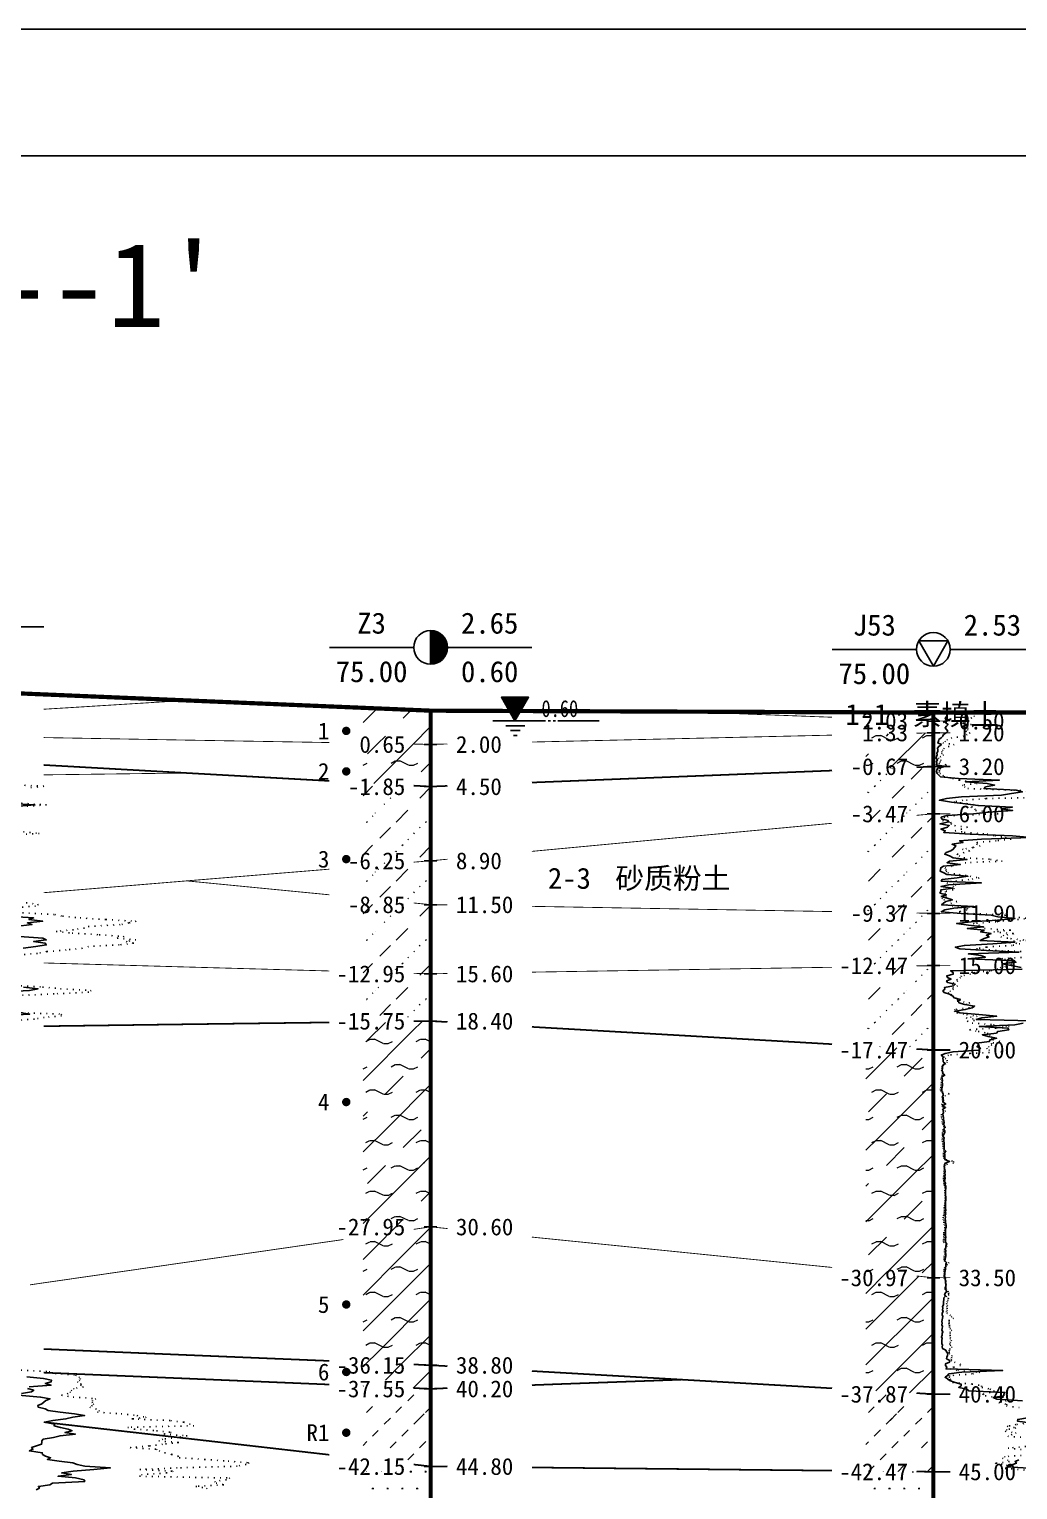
# Model space of a CAD drawing. Extents: x -37 to 3540, y -1485 to 297.
# Drawn here: x 285.5 to 402.7, y 123.8 to 297 of the extents above; entities that cross this region are included whole.
import ezdxf
from ezdxf.enums import TextEntityAlignment as Align

# ---------------------------------------------------------------- set-up
doc = ezdxf.new("R2010")
doc.units = 0
doc.linetypes.add('DOT', pattern=[6.35, 0, -6.35])
doc.layers.get('0').update_dxf_attribs({"linetype": 'CONTINUOUS'})
for name, color, linetype in [('CURVE', 200, 'CONTINUOUS'), ('FRAME', 7, 'CONTINUOUS'), ('HOLE', 41, 'CONTINUOUS'), ('SAMPLE', 1, 'CONTINUOUS'), ('STRATUM', 241, 'CONTINUOUS')]:
    doc.layers.add(name, color=color, linetype=linetype)
doc.layers.add('HATCH', color=7, linetype='CONTINUOUS', lineweight=13)
doc.styles.add('ST', font='')
doc.styles.get('ST').set_extended_font_data('SimSun')
pattern_1 = [(45, (0, 0), (-4.24264, 4.24264), [10, 0]), (45, (1.061, -3.182), (-2.12132, 6.36396), [3, -3])]
pattern_2 = [(45, (0, 0), (-4.24264, 4.24264), [10, 0]), (45, (1.061, -3.182), (-2.12132, 6.36396), [3, -3]), (26.565, (1.0741, -0.2536), (5.999823, 5.999812), [0.567, -12.849]), (0, (0.507, -0.2536), (0, 6), [0.567, -5.433]), (26.565, (-1.5813, 0), (5.999823, 5.999812), [0.567, -12.849]), (0, (-1.074, 0.2536), (0, 6), [0.567, -5.433]), (153.435, (0.5071, -0.2536), (-5.999818, -5e-06), [1.134, -12.2826]), (26.565, (4.0741, 2.7464), (5.999823, 5.999812), [0.567, -12.849]), (0, (3.507, 2.7464), (0, 6), [0.567, -5.433]), (26.565, (1.4187, 3), (5.999823, 5.999812), [0.567, -12.849]), (0, (1.926, 3.2536), (0, 6), [0.567, -5.433]), (153.435, (3.5071, 2.7464), (-5.999818, -5e-06), [1.134, -12.2826])]
pattern_3 = [(45, (0, 0), (-7e-07, 6.99998), [1.97196, -7.92754]), (45, (2.813, 2.829), (-7e-07, 6.99998), [1.99367, -7.90583]), (45, (5.0675, 5.082), (-7e-07, 6.99998), [1.81361, -8.08588]), (26.56505, (0, 3.5), (7, 7), [0.0965, -15.55598]), (36.8699, (0.7, 4.2), (7, 7), [0.19775, -34.80225]), (315, (3.5, 6.976), (6.99998, 1e-06), [0.03305, -9.86644]), (26.56505, (3.5, 0), (7, 7), [0.14475, -15.50773]), (26.56505, (4.2, 0.7), (7, 7), [0.10528, -15.5472]), (90, (4.55, 1.05), (-7, -5e-07), [0.02877, -6.97123]), (26.56505, (4.9, 1.4), (7, 7), [0.09101, -31.21394]), (36.8699, (5.6, 2.1), (7, 7), [0.11069, -34.88931]), (45, (6.3, 2.8), (-2e-07, 6.99998), [0.10911, -9.79038]), (315, (6.914, 3.548), (6.99998, 1e-06), [0.03305, -9.86644]), (36.8699, (1.4, 4.9), (7, 7), [0.10224, -34.89776]), (53.1301, (2.1, 5.6), (13.9999998, 21), [0.13438, -34.86562]), (53.1301, (2.8, 6.3), (13.9999998, 21), [0.12625, -34.87375])]
pattern_4 = [(45, (0, 0), (-2.12132, 2.12132), [10, 0]), (26.565, (1.0741, -0.2536), (5.999823, 5.999812), [0.567, -12.849]), (0, (0.507, -0.2536), (0, 6), [0.567, -5.433]), (26.565, (-1.5813, 0), (5.999823, 5.999812), [0.567, -12.849]), (0, (-1.074, 0.2536), (0, 6), [0.567, -5.433]), (153.435, (0.5071, -0.2536), (-5.999818, -5e-06), [1.134, -12.2826]), (26.565, (4.0741, 2.7464), (5.999823, 5.999812), [0.567, -12.849]), (0, (3.507, 2.7464), (0, 6), [0.567, -5.433]), (26.565, (1.4187, 3), (5.999823, 5.999812), [0.567, -12.849]), (0, (1.926, 3.2536), (0, 6), [0.567, -5.433]), (153.435, (3.5071, 2.7464), (-5.999818, -5e-06), [1.134, -12.2826])]
pattern_5 = [(45, (0, 0), (-6e-07, 6.99998), [0.9473, -8.9522]), (45, (1.4, 1.4), (-6e-07, 6.99998), [0.9869, -8.9126]), (45, (2.8, 2.8), (-6e-07, 6.99998), [1.06018, -8.83931]), (45, (4.2, 4.2), (-6e-07, 6.99998), [0.94918, -8.95032]), (45, (5.6, 5.6), (-6e-07, 6.99998), [1.0365, -8.86299]), (45, (3.5, 0), (-6e-07, 6.99998), [1.01335, -8.88615]), (45, (4.9, 1.4), (-6e-07, 6.99998), [1.07896, -12.12037]), (45, (6.3, 2.8), (-6e-07, 6.99998), [0.99882, -8.90067]), (45, (0.7, 4.2), (-4e-07, 6.99998), [1.05533, -8.84416]), (45, (2.1, 5.6), (-4e-07, 6.99998), [1.0365, -8.86299])]
pattern_6 = [(82.875, (-0.8346, -1.206), (0.0003693, 10.0001764), [0.0893, -80.5337]), (143.13, (-0.7336, -1.2818), (-29.999964, 20.000054), [0.12627, -49.87373]), (172.875, (-0.5564, -1.304), (-70.0002457, 9.9996603), [0.17857, -80.44443]), (206.565, (-0.378, -1.2147), (-9.999705, -9.999687), [0.19954, -22.16046]), (243.435, (-0.2887, -1.0363), (9e-06, -9.999696), [0.19954, -22.16146]), (255.964, (-0.1994, -0.679), (-0.0002, -9.999501), [0.36813, -40.86287]), (255.964, (0.1106, 0.561), (-0.0002, -9.999501), [1.27838, -39.95262]), (255.964, (0.179, 0.835), (-0.0002, -9.999501), [0.28235, -40.94865]), (216.87, (0.3694, 1.0892), (-9.999982, -10.000018), [0.12627, -49.87373]), (243.435, (0.2683, 1.0135), (9e-06, -9.999696), [0.19954, -22.16146]), (206.565, (0.548, 1.1785), (-9.999705, -9.999687), [0.19954, -22.16046]), (172.875, (0.725, 1.1563), (-70.0002457, 9.9996603), [0.17857, -80.44443]), (143.13, (0.826, 1.0806), (-29.999964, 20.000054), [0.12627, -49.87373]), (82.875, (0.815, 0.992), (0.0003693, 10.0001764), [0.0893, -80.5337]), (0, (-0.33, 0.34), (0, 10), [0.89286, -9.10714]), (0, (0.025, 0), (1, 2), [0, -1.75]), (0, (0, 0.025), (1, 2), [0, -1.75]), (0, (0, 0), (1, 2), [0, -1.75]), (0, (-0.025, 0), (1, 2), [0, -1.75]), (0, (0, -0.025), (1, 2), [0, -1.75])]

# ---------------------------------------------------------------- blocks, each defined once
blk = doc.blocks.new('图头_剖面图A3')
at = {"style": 'ST'}
for s, height, p in [('工 程 地 质 剖 面 图', 10, (-15.09, 10.79)), ('比例尺：水平：1∶            垂直：1∶', 4.6, (-11.5, -5.76))]:
    blk.add_text(s, height=height, dxfattribs=at).set_placement(p, align=Align.MIDDLE_CENTER)
for tag, height, p in [('01_剖面号', 10, (64.41, 11.39)), ('02_横向比例', 4.6, (-18.82, -5.99)), ('03＿纵向比例', 4.6, (50.43, -5.28))]:
    blk.add_attdef(tag, text='', height=height, dxfattribs=at).set_placement(p, align=Align.MIDDLE_LEFT)
blk = doc.blocks.new('H_sam_hole')
blk.add_line((0, 2), (0, -2))
at = {"const_width": 2}
blk.add_lwpolyline([(0, -1, 0.414214), (1, 0, 0.414214), (0, 1, 1)], format="xyb", dxfattribs=at)
blk.add_circle((0, 0), 2)
blk = doc.blocks.new('H_cpt_hole')
for p, q in [((-1.73, 1), (1.73, 1)), ((0, -2), (-1.73, 1)), ((1.73, 1), (0, -2))]:
    blk.add_line(p, q)
blk.add_circle((0, 0), 2)
blk = doc.blocks.new('SampleSoilUndisturbed')
at = {"const_width": 0.5}
blk.add_lwpolyline([(-0.25, 0, 1), (0.25, 0, 1)], format="xyb", close=True, dxfattribs=at)
blk = doc.blocks.new('Gwl')
blk.add_lwpolyline([(0, 0, 0, 3.22, 0), (0, 2.79, 3.22, 3.22, 0)], format="xyseb")
blk.add_lwpolyline([(0, 0), (1.61, 2.79), (-1.61, 2.79)], close=True)
for points in [[(-2.63, 0), (3.61, 0)], [(3.93, 0), (4.21, 0)], [(4.53, 0), (4.8, 0)], [(5.09, 0), (9.99, 0)], [(-1.09, -0.61), (1.16, -0.61)], [(-0.54, -1.14), (0.61, -1.14)], [(-0.19, -1.74), (0.26, -1.74)]]:
    blk.add_lwpolyline(points)
at = {"style": 'ST', "width": 0.8}
blk.add_attdef('*GWL', (3.14, 0.45), '', height=2, dxfattribs=at)

msp = doc.modelspace()

# ---------------------------------------------------------------- hatches: boundary and pattern name
at = {"layer": 'HATCH'}
h = msp.add_hatch(dxfattribs=at)
h.set_pattern_fill('FZNT', color=32, style=0)
h.set_pattern_definition(pattern_1)
h.paths.add_polyline_path([(333.11, 216.21), (325.11, 216.55), (325.11, 212.35), (333.11, 212.21)])
h.paths.add_polyline_path([(323.9, 210.72), (330.6, 210.72), (330.6, 213.66), (323.9, 213.66)], flags=9)
h = msp.add_hatch(dxfattribs=at)
h.set_pattern_fill('YNFNT', color=251, style=0)
h.set_pattern_definition(pattern_2)
h.paths.add_polyline_path([(392.71, 213.58), (384.71, 213.4), (384.71, 209.26), (392.71, 209.58)])
h.paths.add_polyline_path([(382.07, 208.09), (390.2, 208.09), (390.2, 211.03), (382.07, 211.03)], flags=9)
h.paths.add_polyline_path([(383.5, 212.09), (390.2, 212.09), (390.2, 215.03), (383.5, 215.03)], flags=9)
h = msp.add_hatch(dxfattribs=at)
h.set_pattern_fill('YNFNT', color=251, style=0)
h.set_pattern_definition(pattern_2)
h.paths.add_polyline_path([(333.11, 212.21), (325.11, 212.35), (325.11, 207.66), (333.11, 207.21)])
h.paths.add_polyline_path([(322.47, 205.72), (330.6, 205.72), (330.6, 208.66), (322.47, 208.66)], flags=9)
h.paths.add_polyline_path([(323.9, 210.72), (330.6, 210.72), (330.6, 213.66), (323.9, 213.66)], flags=9)
h = msp.add_hatch(dxfattribs=at)
h.set_pattern_fill('SZFT', color=52, style=0)
h.set_pattern_definition(pattern_3)
h.paths.add_polyline_path([(392.71, 209.58), (384.71, 209.26), (384.71, 203.24), (392.71, 203.98)])
h.paths.add_polyline_path([(382.07, 202.49), (390.2, 202.49), (390.2, 205.43), (382.07, 205.43)], flags=9)
h.paths.add_polyline_path([(382.07, 208.09), (390.2, 208.09), (390.2, 211.03), (382.07, 211.03)], flags=9)
h = msp.add_hatch(dxfattribs=at)
h.set_pattern_fill('SZFT', color=52, style=0)
h.set_pattern_definition(pattern_3)
h.paths.add_polyline_path([(333.11, 207.21), (325.11, 207.66), (325.11, 197.75), (333.11, 198.41)])
h.paths.add_polyline_path([(322.47, 196.92), (330.6, 196.92), (330.6, 199.86), (322.47, 199.86)], flags=9)
h.paths.add_polyline_path([(322.47, 205.72), (330.6, 205.72), (330.6, 208.66), (322.47, 208.66)], flags=9)
h = msp.add_hatch(dxfattribs=at)
h.set_pattern_fill('SZFT', color=52, style=0)
h.set_pattern_definition(pattern_3)
h.paths.add_polyline_path([(392.71, 203.98), (384.71, 203.24), (384.71, 192.32), (392.71, 192.18)])
h.paths.add_polyline_path([(382.07, 190.69), (390.2, 190.69), (390.2, 193.63), (382.07, 193.63)], flags=9)
h.paths.add_polyline_path([(382.07, 202.49), (390.2, 202.49), (390.2, 205.43), (382.07, 205.43)], flags=9)
h = msp.add_hatch(dxfattribs=at)
h.set_pattern_fill('SZFT', color=52, style=0)
h.set_pattern_definition(pattern_3)
h.paths.add_polyline_path([(333.11, 198.41), (325.11, 197.75), (325.11, 193.99), (333.11, 193.21)])
h.paths.add_polyline_path([(322.47, 191.72), (330.6, 191.72), (330.6, 194.66), (322.47, 194.66)], flags=9)
h.paths.add_polyline_path([(322.47, 196.92), (330.6, 196.92), (330.6, 199.86), (322.47, 199.86)], flags=9)
h = msp.add_hatch(dxfattribs=at)
h.set_pattern_fill('SZFT', color=52, style=0)
h.set_pattern_definition(pattern_3)
h.paths.add_polyline_path([(333.11, 193.21), (325.11, 193.99), (325.11, 185.24), (333.11, 185.01)])
h.paths.add_polyline_path([(321.04, 183.52), (330.6, 183.52), (330.6, 186.46), (321.04, 186.46)], flags=9)
h.paths.add_polyline_path([(322.47, 191.72), (330.6, 191.72), (330.6, 194.66), (322.47, 194.66)], flags=9)
h = msp.add_hatch(dxfattribs=at)
h.set_pattern_fill('SZFT', color=52, style=0)
h.set_pattern_definition(pattern_3)
h.paths.add_polyline_path([(392.71, 192.18), (384.71, 192.32), (384.71, 185.85), (392.71, 185.98)])
h.paths.add_polyline_path([(380.64, 184.5), (390.19, 184.5), (390.19, 187.41), (380.64, 187.41)], flags=9)
h.paths.add_polyline_path([(382.07, 190.69), (390.2, 190.69), (390.2, 193.63), (382.07, 193.63)], flags=9)
h = msp.add_hatch(dxfattribs=at)
h.set_pattern_fill('SZFT', color=52, style=0)
h.set_pattern_definition(pattern_3)
h.paths.add_polyline_path([(392.71, 185.98), (384.71, 185.85), (384.71, 176.44), (392.71, 175.98)])
h.paths.add_polyline_path([(380.64, 174.5), (390.19, 174.5), (390.19, 177.41), (380.64, 177.41)], flags=9)
h.paths.add_polyline_path([(380.64, 184.5), (390.19, 184.5), (390.19, 187.41), (380.64, 187.41)], flags=9)
h = msp.add_hatch(dxfattribs=at)
h.set_pattern_fill('SZFT', color=52, style=0)
h.set_pattern_definition(pattern_3)
h.paths.add_polyline_path([(333.11, 185.01), (325.11, 185.24), (325.11, 179.31), (333.11, 179.41)])
h.paths.add_polyline_path([(321.04, 177.93), (330.59, 177.93), (330.59, 180.84), (321.04, 180.84)], flags=9)
h.paths.add_polyline_path([(321.04, 183.52), (330.6, 183.52), (330.6, 186.46), (321.04, 186.46)], flags=9)
h = msp.add_hatch(dxfattribs=at)
h.set_pattern_fill('YNFNT', color=251, style=0)
h.set_pattern_definition(pattern_2)
h.paths.add_polyline_path([(333.11, 179.41), (325.11, 179.31), (325.11, 153.85), (333.11, 155.01)])
h.paths.add_polyline_path([(321.04, 153.52), (330.6, 153.52), (330.6, 156.46), (321.04, 156.46)], flags=9)
h.paths.add_polyline_path([(321.04, 177.93), (330.59, 177.93), (330.59, 180.84), (321.04, 180.84)], flags=9)
h = msp.add_hatch(dxfattribs=at)
h.set_pattern_fill('YNFNT', color=251, style=0)
h.set_pattern_definition(pattern_2)
h.paths.add_polyline_path([(392.71, 175.98), (384.71, 176.44), (384.71, 149.79), (392.71, 148.98)])
h.paths.add_polyline_path([(380.64, 147.49), (390.2, 147.49), (390.2, 150.43), (380.64, 150.43)], flags=9)
h.paths.add_polyline_path([(380.64, 174.5), (390.19, 174.5), (390.19, 177.41), (380.64, 177.41)], flags=9)
h = msp.add_hatch(dxfattribs=at)
h.set_pattern_fill('YNNT', color=251, style=0)
h.set_pattern_definition(pattern_4)
h.paths.add_polyline_path([(333.11, 155.01), (325.11, 153.85), (325.11, 138.95), (333.11, 138.61)])
h.paths.add_polyline_path([(321.04, 137.12), (330.6, 137.12), (330.6, 140.06), (321.04, 140.06)], flags=9)
h.paths.add_polyline_path([(321.04, 153.52), (330.6, 153.52), (330.6, 156.46), (321.04, 156.46)], flags=9)
h = msp.add_hatch(dxfattribs=at)
h.set_pattern_fill('YNNT', color=251, style=0)
h.set_pattern_definition(pattern_4)
h.paths.add_polyline_path([(392.71, 148.98), (384.71, 149.79), (384.71, 135.64), (392.71, 135.18)])
h.paths.add_polyline_path([(380.64, 133.69), (390.2, 133.69), (390.2, 136.63), (380.64, 136.63)], flags=9)
h.paths.add_polyline_path([(380.64, 147.49), (390.2, 147.49), (390.2, 150.43), (380.64, 150.43)], flags=9)
h = msp.add_hatch(dxfattribs=at)
h.set_pattern_fill('FZNT', color=32, style=0)
h.set_pattern_definition(pattern_1)
h.paths.add_polyline_path([(333.11, 138.61), (325.11, 138.95), (325.11, 136.15), (333.11, 135.81)])
h.paths.add_polyline_path([(321.04, 134.32), (330.6, 134.32), (330.6, 137.26), (321.04, 137.26)], flags=9)
h.paths.add_polyline_path([(321.04, 137.12), (330.6, 137.12), (330.6, 140.06), (321.04, 140.06)], flags=9)
h = msp.add_hatch(dxfattribs=at)
h.set_pattern_fill('NZFT', color=52, style=0)
h.set_pattern_definition(pattern_5)
h.paths.add_polyline_path([(333.11, 135.81), (325.11, 136.15), (325.11, 127.53), (333.11, 126.61)])
h.paths.add_polyline_path([(321.04, 125.13), (330.59, 125.13), (330.59, 128.04), (321.04, 128.04)], flags=9)
h.paths.add_polyline_path([(321.04, 134.32), (330.6, 134.32), (330.6, 137.26), (321.04, 137.26)], flags=9)
h = msp.add_hatch(dxfattribs=at)
h.set_pattern_fill('NZFT', color=52, style=0)
h.set_pattern_definition(pattern_5)
h.paths.add_polyline_path([(392.71, 135.18), (384.71, 135.64), (384.71, 126.07), (392.71, 125.98)])
h.paths.add_polyline_path([(380.64, 124.5), (390.19, 124.5), (390.19, 127.4), (380.64, 127.4)], flags=9)
h.paths.add_polyline_path([(380.64, 133.69), (390.2, 133.69), (390.2, 136.63), (380.64, 136.63)], flags=9)
h = msp.add_hatch(dxfattribs=at)
h.set_pattern_fill('FS', color=142, style=0)
h.set_pattern_definition(pattern_6)
h.paths.add_polyline_path([(333.11, 126.61), (325.11, 127.53), (325.11, 110.58), (333.11, 110.21)])
h.paths.add_polyline_path([(321.04, 108.72), (330.6, 108.72), (330.6, 111.66), (321.04, 111.66)], flags=9)
h.paths.add_polyline_path([(321.04, 125.13), (330.59, 125.13), (330.59, 128.04), (321.04, 128.04)], flags=9)
h = msp.add_hatch(dxfattribs=at)
h.set_pattern_fill('FS', color=142, style=0)
h.set_pattern_definition(pattern_6)
h.paths.add_polyline_path([(392.71, 125.98), (384.71, 126.07), (384.71, 106.9), (392.71, 106.38)])
h.paths.add_polyline_path([(380.64, 104.9), (390.19, 104.9), (390.19, 107.8), (380.64, 107.8)], flags=9)
h.paths.add_polyline_path([(380.64, 124.5), (390.19, 124.5), (390.19, 127.4), (380.64, 127.4)], flags=9)

# ---------------------------------------------------------------- linework, layer by layer
at = {"layer": 'CURVE', "color": 30, "linetype": 'Continuous'}
for points in [[(394.38, 215.58), (394.12, 215.38), (394.17, 215.18), (394.32, 214.98), (394.13, 214.78), (394.45, 214.58), (394.27, 214.38), (394.09, 214.18), (394.28, 213.98), (394.44, 213.78), (394.22, 213.58), (393.92, 213.38), (393.84, 213.18), (393.65, 212.98), (393.36, 212.78), (393.33, 212.58), (393.23, 212.38), (393.66, 212.18), (393.35, 211.98), (393.2, 211.78), (393.24, 211.58), (393.22, 211.38), (393.11, 211.18), (393.15, 210.98), (393.07, 210.78), (393.05, 210.58), (393.19, 210.38), (393.07, 210.18), (393.14, 209.98), (393.1, 209.78), (394.16, 209.58), (393.22, 209.38), (393.11, 209.18), (393.08, 208.98), (393.17, 208.78), (393.35, 208.58), (393.55, 208.38), (395.68, 208.18), (400.54, 207.98), (396.5, 207.78), (399.07, 207.58), (399.97, 207.38), (398.91, 207.18), (398.73, 206.98), (402.54, 206.78), (403.26, 206.58), (401.99, 206.38), (400.77, 206.18), (396.06, 205.98), (394.26, 205.78), (393.42, 205.58), (394.84, 205.38), (396.52, 205.18), (398, 204.98), (402.08, 204.78), (400.75, 204.58), (402.1, 204.38), (399.25, 204.18), (397.45, 203.98), (394.31, 203.78), (393.65, 203.58), (393.68, 203.38), (394.48, 203.18), (394.38, 202.98), (393.49, 202.78), (394.6, 202.58), (394.38, 202.38), (393.61, 202.18), (394.11, 201.98), (393.94, 201.78), (397.09, 201.58), (402.11, 201.38), (404.27, 201.18), (398.41, 200.98), (395.81, 200.78), (396.21, 200.58), (394.92, 200.38), (395.38, 200.18), (395.2, 199.98), (395.07, 199.78), (394.79, 199.58), (394.23, 199.38), (394.06, 199.18), (394.61, 198.98), (395.05, 198.78), (396.71, 198.58), (394.61, 198.38), (394.33, 198.18), (395.91, 197.98), (393.92, 197.78), (393.58, 197.58), (393.57, 197.38), (393.53, 197.18), (393.96, 196.98), (394.32, 196.78), (396.81, 196.58), (395.55, 196.38), (393.75, 196.18), (393.65, 195.98), (398.41, 195.78), (394.54, 195.58), (393.6, 195.38), (395.01, 195.18), (393.61, 194.98), (393.61, 194.78), (393.48, 194.58), (394.25, 194.38), (393.65, 194.18), (394.35, 193.98), (394.97, 193.78), (394.2, 193.58), (393.9, 193.38), (393.69, 193.18), (397.51, 192.98), (395.15, 192.78), (394.08, 192.58), (393.65, 192.38), (396.01, 192.18), (399.57, 191.98), (400.34, 191.78), (402.4, 191.58), (400.32, 191.38), (397.2, 191.18), (395.46, 190.98), (396.87, 190.78), (398.67, 190.58), (396.73, 190.38), (398.73, 190.18), (398.3, 189.98), (399.55, 189.78), (398.99, 189.58), (399.31, 189.38), (398.73, 189.18), (398.24, 188.98), (402.38, 188.78), (399.74, 188.58), (396.39, 188.38), (395.31, 188.18), (395.86, 187.98), (399.02, 187.78), (402.86, 187.58), (396.87, 187.38), (398.33, 187.18), (398.89, 186.98), (396.83, 186.78), (401.74, 186.58), (402.51, 186.38), (400.88, 186.18), (401.99, 185.98), (403.11, 185.78)], [(282.58, 205.24), (286.2, 205.04), (283.83, 204.84)], [(282.81, 191.84), (286.04, 191.64), (285.48, 191.44), (287.12, 191.24), (285.3, 191.04), (285.84, 190.84), (283.89, 190.64)], [(284.39, 189.44), (287.13, 189.24), (287.54, 189.04), (286.05, 188.84), (287.43, 188.64), (287.55, 188.44), (286.3, 188.24), (284.8, 188.04)], [(403.25, 185.58), (394.75, 185.38), (395.05, 185.18), (395.07, 184.98), (394.3, 184.78), (394.38, 184.58), (394.82, 184.38), (394.28, 184.18), (394.4, 183.98), (395.3, 183.78), (395.11, 183.58), (394.02, 183.38), (394.06, 183.18), (393.83, 182.98), (393.98, 182.78), (394.64, 182.58), (395.01, 182.38), (395.17, 182.18), (395.91, 181.98), (395.7, 181.78), (395.74, 181.58), (396.46, 181.38), (397.59, 181.18), (397.32, 180.98), (396.49, 180.78), (395.32, 180.58), (395.84, 180.38), (398.09, 180.18), (400.23, 179.98), (398.47, 179.78), (397.79, 179.58), (406.06, 179.38)], [(284.85, 183.44), (286.57, 183.24), (285.55, 183.04), (281.81, 182.84)], [(284.39, 180.44), (285.59, 180.24), (281.57, 180.04)], [(403.34, 179.18), (402.38, 178.98), (398.15, 178.78), (401.54, 178.58), (401.67, 178.38), (400.34, 178.18), (400.19, 177.98), (398.53, 177.78), (399.21, 177.58), (400.2, 177.38), (399.43, 177.18), (399.34, 176.98), (397.85, 176.78), (398.07, 176.58), (397.88, 176.38), (398.28, 176.18), (398.09, 175.98), (395.04, 175.78), (394.09, 175.58), (393.64, 175.38), (393.86, 175.18), (393.84, 174.98), (393.88, 174.78), (393.87, 174.58), (394.09, 174.38), (393.84, 174.18), (393.76, 173.98), (393.79, 173.78), (393.75, 173.58), (393.8, 173.38), (393.84, 173.18), (394.06, 172.98), (393.71, 172.78), (393.76, 172.58), (393.8, 172.38), (393.75, 172.18), (393.78, 171.98), (393.81, 171.78), (393.75, 171.58), (393.73, 171.38), (393.73, 171.18), (393.77, 170.98), (393.87, 170.78), (393.89, 170.58), (393.77, 170.38), (393.88, 170.18), (393.92, 169.98), (393.84, 169.78), (394.17, 169.58), (393.79, 169.38), (394.15, 169.18), (393.85, 168.98), (393.88, 168.78), (393.9, 168.58), (393.84, 168.38), (393.87, 168.18), (393.93, 167.98), (393.92, 167.78), (393.95, 167.58), (393.99, 167.38), (393.96, 167.18), (393.99, 166.98), (394.12, 166.78), (393.93, 166.58), (394.05, 166.38), (394.06, 166.18), (393.95, 165.98), (393.83, 165.78), (393.99, 165.58), (393.95, 165.38), (393.96, 165.18), (393.98, 164.98), (393.99, 164.78), (394.01, 164.58), (394.01, 164.38), (394.01, 164.18), (394.19, 163.98), (394.03, 163.78), (394.07, 163.58), (394.07, 163.38), (394.07, 163.18), (394.07, 162.98), (394.64, 162.78), (394.1, 162.58), (394.02, 162.38), (394.01, 162.18), (394.03, 161.98), (394.07, 161.78), (394.09, 161.58), (394.08, 161.38), (394.09, 161.18), (394.07, 160.98), (394.09, 160.78), (394.08, 160.58), (394.03, 160.38), (394.16, 160.18), (394.09, 159.98), (394.17, 159.78), (394.17, 159.58), (394.16, 159.38), (394.15, 159.18), (394.16, 158.98), (394.16, 158.78), (394.18, 158.58), (394.18, 158.38), (394.18, 158.18), (394.15, 157.98), (394.16, 157.78), (394.15, 157.58), (394.13, 157.38), (394.16, 157.18), (394.17, 156.98), (394.12, 156.78), (394.17, 156.58), (394.12, 156.38), (394.15, 156.18), (394.09, 155.98), (394.14, 155.78), (394.16, 155.58), (394.18, 155.38), (394.22, 155.18), (394.22, 154.98), (394.16, 154.78), (394.14, 154.58), (394.16, 154.38), (394.14, 154.18), (394.14, 153.98), (394.17, 153.78), (394.15, 153.58), (394.16, 153.38), (394.13, 153.18), (394.3, 152.98), (394.19, 152.78), (394.19, 152.58), (394.12, 152.38), (394.19, 152.18), (394.14, 151.98), (394.18, 151.78), (394.18, 151.58), (394.14, 151.38), (394.09, 151.18), (394.07, 150.98), (394.26, 150.78), (394.2, 150.58), (394.18, 150.38), (394.15, 150.18), (394.13, 149.98), (394.1, 149.78), (394.06, 149.58), (394.07, 149.38), (394.01, 149.18), (394.13, 148.98), (394.09, 148.78), (394.18, 148.58), (394.13, 148.38), (394.2, 148.18), (394.18, 147.98), (394.11, 147.78), (394.12, 147.58), (394.32, 147.38), (394.13, 147.18), (394.03, 146.98), (394.13, 146.78), (393.96, 146.58), (393.95, 146.38), (393.92, 146.18), (393.91, 145.98), (393.93, 145.78), (393.8, 145.58), (393.82, 145.38), (393.8, 145.18), (393.87, 144.98), (393.74, 144.78), (393.75, 144.58), (393.85, 144.38), (393.79, 144.18), (393.74, 143.98), (393.7, 143.78), (393.75, 143.58), (393.73, 143.38), (393.78, 143.18), (393.76, 142.98), (393.71, 142.78), (393.84, 142.58), (393.76, 142.38), (393.76, 142.18), (393.69, 141.98), (393.76, 141.78), (393.7, 141.58), (393.71, 141.38), (393.72, 141.18), (393.8, 140.98), (393.74, 140.78), (393.8, 140.58), (394.17, 140.38), (394.28, 140.18), (394.41, 139.98), (394.38, 139.78), (394.32, 139.58), (394.28, 139.38), (394.65, 139.18), (394.64, 138.98), (394.16, 138.78), (394.15, 138.58), (394.3, 138.38), (394.22, 138.18), (400.94, 137.98), (396.1, 137.78), (394.54, 137.58), (394.4, 137.38), (394.1, 137.18), (394.38, 136.98), (394.61, 136.78), (395.28, 136.58), (396, 136.38), (396.01, 136.18), (395.72, 135.98), (396.68, 135.78), (396.92, 135.58), (401.19, 135.38), (401.07, 135.18), (401.06, 134.98), (399.8, 134.78), (400.24, 134.58), (403.29, 134.38)], [(285.23, 137.24), (287.21, 137.04), (288.16, 136.84), (288.14, 136.64), (287.43, 136.44), (288.11, 136.24), (285.51, 136.04)], [(285.33, 135.84), (286.07, 135.64), (285.78, 135.44), (284.61, 135.24)], [(284.26, 135.04), (286.88, 134.84), (288, 134.64), (287.49, 134.44), (287.24, 134.24), (287.01, 134.04), (286.56, 133.84), (286.58, 133.64), (287.4, 133.44), (287.76, 133.24), (289.2, 133.04), (290.9, 132.84), (292.09, 132.64), (290.69, 132.44), (289.88, 132.24), (288.33, 132.04), (287.32, 131.84), (288.51, 131.64), (288.47, 131.44), (289.25, 131.24), (290.13, 131.04), (290.6, 130.84), (289.75, 130.64), (291, 130.44), (289.19, 130.24), (288.4, 130.04), (287.16, 129.84), (287.01, 129.64), (287.03, 129.44), (286.99, 129.24), (286.38, 129.04), (285.8, 128.84), (285.97, 128.64), (285.55, 128.44), (287.06, 128.24), (287.09, 128.04), (287.47, 127.84), (288.06, 127.64), (287.68, 127.44), (289.06, 127.24), (290.7, 127.04), (291.2, 126.84), (292.12, 126.64), (295.14, 126.44), (293.2, 126.24), (290.74, 126.04), (289.37, 125.84), (290.52, 125.64), (288.94, 125.44), (291, 125.24), (292.02, 125.04), (292.11, 124.84), (288.3, 124.64), (287.97, 124.44), (286.62, 124.24), (286.73, 124.04), (286.36, 123.84)], [(403.88, 132.38), (402.71, 132.18), (402.67, 131.98), (404.16, 131.78)], [(402.85, 127.38), (402.39, 127.18), (402.56, 126.98), (402, 126.78), (401.55, 126.58), (404.53, 126.38)]]:
    msp.add_lwpolyline(points, dxfattribs=at)
at = {"layer": 'CURVE', "color": 100, "linetype": 'DOT', "ltscale": 0.1}
for points in [[(397.6, 215.58), (397.26, 215.38), (396.81, 215.18), (396.2, 214.98), (396.42, 214.78), (397.16, 214.58), (397.41, 214.38), (396.78, 214.18), (396.82, 213.98), (396.57, 213.78), (397.06, 213.58), (396.71, 213.38), (396.33, 213.18), (394.9, 212.98), (394.37, 212.78), (394.16, 212.58), (393.82, 212.38), (395.18, 212.18), (394.57, 211.98), (393.98, 211.78), (393.87, 211.58), (393.71, 211.38), (393.69, 211.18), (393.9, 210.98), (393.59, 210.78), (393.31, 210.58), (393.61, 210.38), (393.55, 210.18), (393.37, 209.98), (394.28, 209.78), (393.77, 209.58), (393.55, 209.38), (393.45, 209.18), (393.38, 208.98), (393.48, 208.78), (393.84, 208.58), (393.97, 208.38), (394.99, 208.18), (395.77, 207.98), (396.92, 207.78), (397.92, 207.58), (396.15, 207.38), (396.41, 207.18), (396.79, 206.98), (402.24, 206.78), (407.71, 206.58)], [(283.5, 207.44), (287.27, 207.24), (285.21, 207.04)], [(284.59, 205.24), (287.56, 205.04), (284.67, 204.84)], [(407.16, 205.98), (398.93, 205.78), (396.21, 205.58), (395.16, 205.38), (396.69, 205.18), (398.08, 204.98), (397.14, 204.78), (397.63, 204.58), (397.71, 204.38), (399.54, 204.18), (400.39, 203.98), (395.18, 203.78), (394.05, 203.58), (393.8, 203.38), (393.8, 203.18), (394.73, 202.98), (394.8, 202.78), (395.22, 202.58), (396.74, 202.38), (396.07, 202.18), (395.29, 201.98), (396.38, 201.78), (399.08, 201.58), (399.99, 201.38), (401.23, 201.18), (401.92, 200.98), (400.16, 200.78), (397.91, 200.58), (397.84, 200.38), (398.26, 200.18), (397.38, 199.98), (396.15, 199.78), (397.04, 199.58), (396.35, 199.38), (395.51, 199.18), (395.77, 198.98), (396.33, 198.78), (399.48, 198.58), (400.88, 198.38), (396.56, 198.18), (395.79, 197.98), (394.86, 197.78), (394.1, 197.58), (394.2, 197.38), (394.22, 197.18), (394.42, 196.98), (395.77, 196.78), (397.06, 196.58), (398.13, 196.38), (396.93, 196.18), (394.86, 195.98), (394.32, 195.78), (395.37, 195.58), (395.05, 195.38), (395.18, 195.18), (395.04, 194.98), (394.14, 194.78), (394.13, 194.58), (394, 194.38), (394.28, 194.18), (393.71, 193.98), (393.94, 193.78), (395.51, 193.58), (394.87, 193.38), (394.2, 193.18), (395.61, 192.98), (396.76, 192.78), (396.69, 192.58), (395.76, 192.38), (396.75, 192.18), (401.27, 191.98), (401.38, 191.78), (404.25, 191.58), (401.78, 191.38), (400.13, 191.18), (397.44, 190.98), (398.07, 190.78), (398.62, 190.58), (398.77, 190.38), (401.88, 190.18), (399.86, 189.98), (402.25, 189.78), (401.06, 189.58), (400.7, 189.38), (401.86, 189.18), (403.78, 188.98), (401.04, 188.78), (402.98, 188.58), (402.06, 188.38), (398.97, 188.18), (397.84, 187.98), (400.08, 187.78), (405.31, 187.58)], [(284.83, 201.84), (286.72, 201.64), (282.22, 201.44)], [(285.18, 193.44), (286.61, 193.24), (286.27, 193.04), (283.58, 192.84)], [(284.73, 192.24), (288.55, 192.04), (289.48, 191.84), (291.55, 191.64), (294.62, 191.44), (298.2, 191.24), (297.32, 191.04), (296.31, 190.84), (292.62, 190.64), (292.06, 190.44), (290.77, 190.24), (288.72, 190.04), (290.61, 189.84), (293.83, 189.64), (296.77, 189.44), (295.95, 189.24), (298.17, 189.04), (297.02, 188.84), (297.91, 188.64), (296.19, 188.44), (292.56, 188.24), (291.83, 188.04), (289.91, 187.84), (287.6, 187.64), (286.5, 187.44), (284.37, 187.24)], [(403.88, 186.98), (400.42, 186.78), (402.39, 186.58), (401.66, 186.38), (401.95, 186.18), (401.99, 185.98), (400.72, 185.78), (400.36, 185.58), (399.44, 185.38), (397.65, 185.18), (397.13, 184.98), (396.06, 184.78), (395.92, 184.58), (395.51, 184.38), (395.6, 184.18), (395.15, 183.98), (394.92, 183.78), (395.59, 183.58), (395.02, 183.38), (395.09, 183.18), (394.74, 182.98), (394.47, 182.78), (394.82, 182.58), (395.01, 182.38), (395.41, 182.18), (395.56, 181.98), (395.55, 181.78), (397.02, 181.58), (396.61, 181.38), (397.39, 181.18), (396.98, 180.98), (395.3, 180.78), (395.18, 180.58), (395.51, 180.38), (396.65, 180.18), (397.92, 179.98), (396.61, 179.78), (398.3, 179.58), (396.7, 179.38), (397.29, 179.18), (399.83, 178.98), (401.71, 178.78), (400.1, 178.58), (396.98, 178.38), (398.03, 178.18), (399.08, 177.98), (399.38, 177.78), (399.54, 177.58), (399.6, 177.38), (399.76, 177.18), (400.6, 176.98), (399.61, 176.78), (399.65, 176.58), (399.31, 176.38), (399.03, 176.18), (399.27, 175.98), (400.82, 175.78), (397.05, 175.58), (394.51, 175.38), (394, 175.18), (394.1, 174.98), (394.33, 174.78), (394.35, 174.58), (394.2, 174.38), (393.91, 174.18), (393.81, 173.98), (393.75, 173.78), (393.64, 173.58), (393.83, 173.38), (393.84, 173.18), (393.78, 172.98), (393.72, 172.78), (393.57, 172.58), (393.75, 172.38), (393.68, 172.18), (393.62, 171.98), (393.64, 171.78), (393.59, 171.58), (393.57, 171.38), (393.53, 171.18), (393.76, 170.98), (394.59, 170.78), (394.15, 170.58), (393.87, 170.38), (393.85, 170.18), (393.76, 169.98), (393.9, 169.78), (393.75, 169.58), (393.71, 169.38), (393.92, 169.18), (393.77, 168.98), (394.14, 168.78), (393.9, 168.58), (393.69, 168.38), (393.67, 168.18), (393.64, 167.98), (393.79, 167.78), (393.75, 167.58), (393.81, 167.38), (393.79, 167.18), (393.96, 166.98), (394.02, 166.78), (393.88, 166.58), (393.9, 166.38), (393.82, 166.18), (393.7, 165.98), (393.97, 165.78), (393.78, 165.58), (393.75, 165.38), (393.78, 165.18), (393.82, 164.98), (393.84, 164.78), (393.84, 164.58), (393.89, 164.38), (393.96, 164.18), (394, 163.98), (393.9, 163.78), (393.91, 163.58), (393.94, 163.38), (393.9, 163.18), (394.15, 162.98), (395.12, 162.78), (395.1, 162.58), (394.11, 162.38), (394.03, 162.18), (394.02, 161.98), (393.99, 161.78), (393.94, 161.58), (393.98, 161.38), (393.98, 161.18), (393.95, 160.98), (393.91, 160.78), (393.94, 160.58), (393.98, 160.38), (393.94, 160.18), (394.02, 159.98), (394.07, 159.78), (394.14, 159.58), (394.08, 159.38), (394.08, 159.18), (394.1, 158.98), (394.11, 158.78), (394.1, 158.58), (394.12, 158.38), (394.12, 158.18), (394.1, 157.98), (394.1, 157.78), (394.06, 157.58), (394.01, 157.38), (394.03, 157.18), (394.02, 156.98), (394.02, 156.78), (394, 156.58), (393.94, 156.38), (393.87, 156.18), (393.86, 155.98), (393.94, 155.78), (393.94, 155.58), (394, 155.38), (394.1, 155.18), (394.07, 154.98), (394.1, 154.78), (394.07, 154.58), (393.95, 154.38), (393.94, 154.18), (393.94, 153.98), (394.03, 153.78), (393.95, 153.58), (393.9, 153.38), (393.9, 153.18), (394.17, 152.98), (394.3, 152.78), (394.22, 152.58), (394.06, 152.38), (394.02, 152.18), (394.02, 151.98), (394.12, 151.78), (394.01, 151.58), (393.98, 151.38), (393.99, 151.18), (394.01, 150.98), (394.56, 150.78), (394.33, 150.58), (394.24, 150.38), (394.08, 150.18), (393.98, 149.98), (393.98, 149.78), (394, 149.58), (393.99, 149.38), (394, 149.18), (393.98, 148.98), (394.11, 148.78), (394.15, 148.58), (394.18, 148.38), (394.23, 148.18), (394.2, 147.98), (394.2, 147.78), (394.24, 147.58), (394.42, 147.38), (394.5, 147.18), (394.57, 146.98), (394.22, 146.78), (394.49, 146.58), (394.43, 146.38), (394.38, 146.18), (394.27, 145.98), (394.37, 145.78), (394.29, 145.58), (394.34, 145.38), (394.34, 145.18), (394.26, 144.98), (394.29, 144.78), (394.69, 144.58), (394.81, 144.38), (395.11, 144.18), (394.59, 143.98), (394.58, 143.78), (394.56, 143.58), (394.62, 143.38), (394.61, 143.18), (394.65, 142.98), (394.89, 142.78), (394.69, 142.58), (394.71, 142.38), (394.69, 142.18), (394.74, 141.98), (394.67, 141.78), (394.86, 141.58), (394.73, 141.38), (394.65, 141.18), (394.7, 140.98), (394.92, 140.78), (394.68, 140.58), (394.61, 140.38), (394.57, 140.18), (394.59, 139.98), (394.93, 139.78), (394.89, 139.58), (394.84, 139.38), (394.83, 139.18), (395.21, 138.98), (395.88, 138.78), (395.94, 138.58), (395.09, 138.38), (394.69, 138.18), (395.6, 137.98), (398.2, 137.78), (397.32, 137.58), (394.63, 137.38), (394.59, 137.18), (394.71, 136.98), (394.82, 136.78), (394.99, 136.58), (397.3, 136.38), (398.4, 136.18), (398.46, 135.98), (399.42, 135.78), (399.94, 135.58), (399.44, 135.38), (398.55, 135.18), (398.86, 134.98), (400.05, 134.78), (401.57, 134.58), (401.36, 134.38), (400.46, 134.18), (401.41, 133.98), (401.37, 133.78), (402.89, 133.58)], [(283.83, 183.64), (287.1, 183.44), (289.23, 183.24), (292.86, 183.04), (292.59, 182.84), (288.48, 182.64), (284.16, 182.44)], [(283.15, 180.44), (289.31, 180.24), (289.36, 180.04), (287.31, 179.84), (286.13, 179.64), (283.16, 179.44)], [(284.56, 138.04), (287.89, 137.84), (288.61, 137.64), (291.02, 137.44), (291.4, 137.24), (291.62, 137.04), (291.53, 136.84), (291.25, 136.64), (291.63, 136.44), (291.62, 136.24), (291.95, 136.04), (290.84, 135.84), (290.56, 135.64), (290.43, 135.44), (290.13, 135.24), (289.35, 135.04), (290.72, 134.84), (293.41, 134.64), (293.04, 134.44), (292.97, 134.24), (293.17, 134.04), (293.01, 133.84), (292.7, 133.64), (293.39, 133.44), (293.84, 133.24), (293.61, 133.04), (296.41, 132.84), (298.3, 132.64), (299.4, 132.44), (297.7, 132.24), (302.28, 132.04), (303.85, 131.84), (304.51, 131.64), (305.04, 131.44), (297.2, 131.24), (297.98, 131.04), (300.63, 130.84), (302.37, 130.64), (301.48, 130.44), (304.24, 130.24), (303.17, 130.04), (301.38, 129.84), (300.87, 129.64), (303.26, 129.44), (301.34, 129.24), (299.74, 129.04), (297.5, 128.84), (300.62, 128.64), (300.91, 128.44), (301.58, 128.24), (302.41, 128.04), (303.18, 127.84), (303.31, 127.64), (306.32, 127.44), (309.1, 127.24), (311.58, 127.04), (311.23, 126.84), (310.18, 126.64), (303.08, 126.44), (298.65, 126.24), (302.6, 126.04), (301.81, 125.84), (298.91, 125.64), (298.6, 125.44), (309.32, 125.24), (308.9, 125.04), (307.52, 124.84), (307.67, 124.64), (308.59, 124.44), (305.28, 124.24), (306.54, 124.04), (306.76, 123.84)], [(404.16, 131.78), (402.52, 131.58), (401.47, 131.38), (402.48, 131.18), (401.46, 130.98), (401.24, 130.78), (402.53, 130.58), (402.04, 130.38), (401.52, 130.18), (405, 129.98)], [(403.66, 128.98), (401.57, 128.78), (403.39, 128.58)], [(403.87, 127.98), (401.22, 127.78), (400.91, 127.58), (401.48, 127.38), (401.73, 127.18), (400.03, 126.98), (401.47, 126.78), (401.37, 126.58), (401.21, 126.38), (403.51, 126.18)]]:
    msp.add_lwpolyline(points, dxfattribs=at)
at = {"layer": 'FRAME', "color": 245, "linetype": 'Continuous'}
msp.add_line((468.75, 297), (-37.39, 297), dxfattribs=at)
at = {"layer": 'FRAME', "linetype": 'Continuous'}
msp.add_line((448.75, 282), (-17.39, 282), dxfattribs=at)
at = {"layer": 'HOLE', "linetype": 'Continuous'}
for points in [[(277.25, 226.14), (287.25, 226.14)], [(331.11, 223.71), (321.11, 223.71)], [(335.11, 223.71), (345.11, 223.71)], [(390.71, 223.48), (380.71, 223.48)], [(394.71, 223.48), (404.71, 223.48)], [(391.96, 214.98), (393.46, 214.98)], [(391.96, 213.58), (393.46, 213.58)], [(332.36, 212.21), (333.86, 212.21)], [(391.96, 209.58), (393.46, 209.58)], [(332.36, 207.21), (333.86, 207.21)], [(391.96, 203.98), (393.46, 203.98)], [(332.36, 198.41), (333.86, 198.41)], [(332.36, 193.21), (333.86, 193.21)], [(391.96, 192.18), (393.46, 192.18)], [(391.96, 185.98), (393.46, 185.98)], [(332.36, 185.01), (333.86, 185.01)], [(332.36, 179.41), (333.86, 179.41)], [(391.96, 175.98), (393.46, 175.98)], [(332.36, 155.01), (333.86, 155.01)], [(391.96, 148.98), (393.46, 148.98)], [(332.36, 138.61), (333.86, 138.61)], [(332.36, 135.81), (333.86, 135.81)], [(391.96, 135.18), (393.46, 135.18)], [(332.36, 126.61), (333.86, 126.61)], [(391.96, 125.98), (393.46, 125.98)]]:
    msp.add_lwpolyline(points, dxfattribs=at)
at = {"layer": 'HOLE', "linetype": 'Continuous', "const_width": 0.5}
for points in [[(333.11, 216.21), (333.11, 66.21)], [(392.71, 215.98), (392.71, 67.28)]]:
    msp.add_lwpolyline(points, dxfattribs=at)
at = {"layer": 'STRATUM', "linetype": 'Continuous'}
for points, const_width in [([(39.29, 217.02), (76.56, 217.16), (125.94, 218.95), (175.4, 218.97), (224.59, 219.02), (275.25, 218.64), (333.11, 216.21), (390.71, 215.99)], 0.5), ([(287.25, 216.38), (289.72, 216.53), (304.18, 217.43)], 0.1), ([(362.91, 216.1), (377.81, 215.54), (380.71, 215.43)], 0.1), ([(390.71, 215.99), (392.71, 215.98), (404.71, 215.98)], 0.5), ([(390.71, 215.06), (392.71, 214.98), (394.71, 214.98)], 0.1), ([(287.25, 213.02), (304.18, 212.72), (321.11, 212.43)], 0.1), ([(345.11, 212.49), (362.91, 212.9), (380.71, 213.31)], 0.1), ([(390.71, 213.54), (392.71, 213.58), (394.71, 213.58)], 0.1), ([(331.11, 212.25), (333.11, 212.21), (335.11, 212.26)], 0.1), ([(287.25, 209.77), (304.18, 208.82), (321.11, 207.88)], 0.2), ([(390.71, 209.5), (392.71, 209.58), (394.71, 209.58)], 0.2), ([(287.25, 208.6), (289.72, 208.63), (304.18, 208.82)], 0.1), ([(345.11, 207.69), (362.91, 208.4), (380.71, 209.11)], 0.2), ([(331.11, 207.32), (333.11, 207.21), (335.11, 207.29)], 0.2), ([(345.11, 199.53), (362.91, 201.2), (380.71, 202.86)], 0.1), ([(390.71, 203.8), (392.71, 203.98), (394.71, 203.98)], 0.1), ([(287.25, 194.63), (304.18, 196.03), (321.11, 197.42)], 0.1), ([(331.11, 198.25), (333.11, 198.41), (335.11, 198.6)], 0.1), ([(304.18, 196.03), (318.64, 194.62), (321.11, 194.38)], 0.1), ([(331.11, 193.41), (333.11, 193.21), (335.11, 193.18)], 0.1), ([(345.11, 193.01), (362.91, 192.7), (380.71, 192.39)], 0.1), ([(390.71, 192.22), (392.71, 192.18), (394.71, 192.18)], 0.1), ([(287.25, 186.3), (304.18, 185.82), (321.11, 185.35)], 0.1), ([(345.11, 185.21), (362.91, 185.5), (380.71, 185.79)], 0.1), ([(390.71, 185.95), (392.71, 185.98), (394.71, 185.98)], 0.1), ([(331.11, 185.07), (333.11, 185.01), (335.11, 185.05)], 0.1), ([(287.25, 178.8), (304.18, 179.03), (321.11, 179.25)], 0.2), ([(331.11, 179.39), (333.11, 179.41), (335.11, 179.3)], 0.2), ([(345.11, 178.72), (362.91, 177.7), (380.71, 176.67)], 0.2), ([(390.71, 176.1), (392.71, 175.98), (394.71, 175.98)], 0.2), ([(331.11, 154.72), (333.11, 155.01), (335.11, 154.81)], 0.1), ([(285.61, 148.14), (304.18, 150.82), (322.75, 153.51)], 0.1), ([(345.11, 153.8), (362.91, 152), (380.71, 150.2)], 0.1), ([(390.71, 149.19), (392.71, 148.98), (394.71, 148.98)], 0.1), ([(287.25, 140.53), (304.18, 139.82), (321.11, 139.12)], 0.2), ([(331.11, 138.7), (333.11, 138.61), (335.11, 138.5)], 0.2), ([(287.25, 137.73), (304.18, 137.03), (321.11, 136.32)], 0.2), ([(345.11, 137.92), (362.91, 136.9), (380.71, 135.87)], 0.2), ([(345.11, 136.25), (348.01, 136.36), (362.91, 136.9)], 0.2), ([(331.11, 135.9), (333.11, 135.81), (335.11, 135.89)], 0.2), ([(390.71, 135.3), (392.71, 135.18), (394.71, 135.18)], 0.2), ([(287.25, 131.86), (304.18, 129.93), (321.11, 127.99)], 0.2), ([(331.11, 126.84), (333.11, 126.61), (335.11, 126.59)], 0.2), ([(345.11, 126.49), (362.91, 126.3), (380.71, 126.11)], 0.2), ([(390.71, 126), (392.71, 125.98), (394.71, 125.98)], 0.2)]:
    msp.add_lwpolyline(points, dxfattribs=dict(at, const_width=const_width))

# ---------------------------------------------------------------- block references
at = {"layer": 'CURVE'}
msp.add_blockref('Gwl', (343.11, 215.01), dxfattribs=at).add_auto_attribs({'*GWL': '0.60'})
at = {"layer": 'FRAME'}
msp.add_blockref('图头_剖面图A3', (210, 255.3), dxfattribs=at).add_auto_attribs({'01_剖面号': "1--1'", '02_横向比例': '500', '03＿纵向比例': '500'})
at = {"layer": 'HOLE'}
for name, p in [('H_sam_hole', (333.11, 223.71)), ('H_cpt_hole', (392.71, 223.48))]:
    msp.add_blockref(name, p, dxfattribs=at)
at = {"layer": 'SAMPLE'}
for p in [(323.11, 213.81), (323.11, 209.01), (323.11, 198.61), (323.11, 169.81), (323.11, 145.81), (323.11, 137.81), (323.11, 130.61)]:
    msp.add_blockref('SampleSoilUndisturbed', p, dxfattribs=at)

# ---------------------------------------------------------------- texts
at = {"layer": 'HOLE', "style": 'ST'}
for s, p in [('Z3', (326.11, 226.59)), ('2.65', (340.11, 226.59)), ('J53', (385.71, 226.36)), ('2.53', (399.71, 226.36)), ('75.00', (326.11, 220.84)), ('0.60', (340.11, 220.84)), ('75.00', (385.71, 220.61))]:
    msp.add_text(s, height=2.5, dxfattribs=at).set_placement(p, align=Align.MIDDLE_CENTER)
for s, p in [('2.03', (389.71, 214.98)), ('0.65', (330.11, 212.21)), ('1.33', (389.71, 213.58)), ('-0.67', (389.71, 209.58)), ('-1.85', (330.11, 207.21)), ('-3.47', (389.71, 203.98)), ('-6.25', (330.11, 198.41)), ('-8.85', (330.11, 193.21)), ('-9.37', (389.71, 192.18)), ('-12.95', (330.11, 185.01)), ('-12.47', (389.71, 185.98)), ('-15.75', (330.11, 179.41)), ('-17.47', (389.71, 175.98)), ('-27.95', (330.11, 155.01)), ('-30.97', (389.71, 148.98)), ('-36.15', (330.11, 138.61)), ('-37.55', (330.11, 135.81)), ('-37.87', (389.71, 135.18)), ('-42.15', (330.11, 126.61)), ('-42.47', (389.71, 125.98))]:
    msp.add_text(s, height=2, dxfattribs=at).set_placement(p, align=Align.MIDDLE_RIGHT)
for s, p in [('0.50', (395.71, 214.98)), ('2.00', (336.11, 212.21)), ('1.20', (395.71, 213.58)), ('3.20', (395.71, 209.58)), ('4.50', (336.11, 207.21)), ('6.00', (395.71, 203.98)), ('8.90', (336.11, 198.41)), ('11.50', (336.11, 193.21)), ('11.90', (395.71, 192.18)), ('15.60', (336.11, 185.01)), ('15.00', (395.71, 185.98)), ('18.40', (336.11, 179.41)), ('20.00', (395.71, 175.98)), ('30.60', (336.11, 155.01)), ('33.50', (395.71, 148.98)), ('38.80', (336.11, 138.61)), ('40.20', (336.11, 135.81)), ('40.40', (395.71, 135.18)), ('44.80', (336.11, 126.61)), ('45.00', (395.71, 125.98))]:
    msp.add_text(s, height=2, dxfattribs=at).set_placement(p, align=Align.MIDDLE_LEFT)
at = {"layer": 'SAMPLE', "style": 'ST'}
for s, p in [('1', (321.11, 213.81)), ('2', (321.11, 209.01)), ('3', (321.11, 198.61)), ('4', (321.11, 169.81)), ('5', (321.11, 145.81)), ('6', (321.11, 137.81)), ('R1', (321.11, 130.61))]:
    msp.add_text(s, height=2, dxfattribs=at).set_placement(p, align=Align.MIDDLE_RIGHT)
at = {"layer": 'STRATUM', "style": 'ST'}
for s, p in [('1-1', (382.28, 215.76)), ('素填土', (390.28, 215.76)), ('2-3', (347.01, 196.34)), ('砂质粉土', (355.01, 196.34))]:
    msp.add_text(s, height=2.5, dxfattribs=at).set_placement(p, align=Align.MIDDLE_LEFT)

doc.saveas('drawing.dxf')
